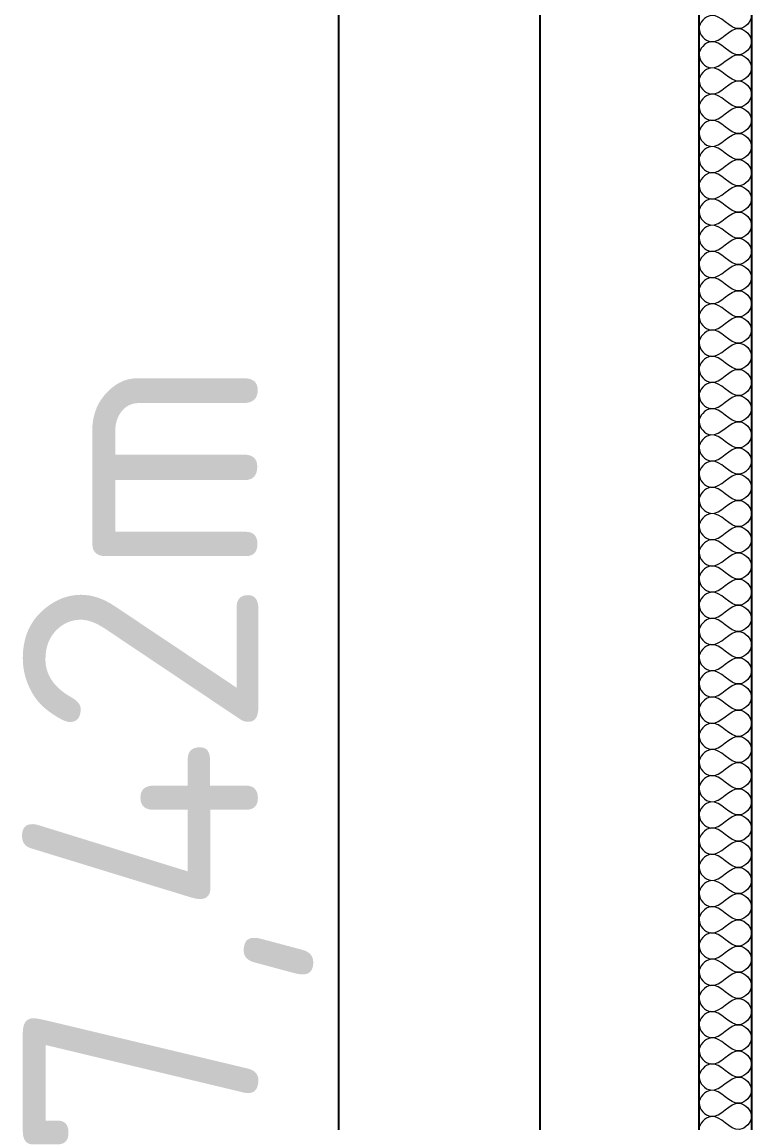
# Model space of a CAD drawing. Header units: metres. Extents: x 125 to 1179, y 511 to 749.
# Drawn here: x 124.69 to 140.19, y 560.55 to 583.92 of the extents above; entities that cross this region are included whole.
import ezdxf

# ---------------------------------------------------------------- set-up
doc = ezdxf.new("R2010")
doc.units = ezdxf.units.M
doc.layers.add('Text18', color=8, linetype='Continuous', lineweight=18)
doc.styles.get("Standard").update_dxf_attribs({"font": 'arial.ttf'})
doc.dimstyles.new('ISO-25', dxfattribs={"dimtxt": 2.5, "dimasz": 2.5, "dimexe": 1.25, "dimexo": 0.625, "dimtad": 1, "dimtxsty": 'Standard', "dimcen": 2.5, "dimadec": 0, "dimazin": 0, "dimtfac": 1, "dimtmove": 0, "dimatfit": 3, "dimfxl": 1, "dimarcsym": 0})

# ---------------------------------------------------------------- blocks, each defined once
blk = doc.blocks.new('*D3')
at = {"color": 0, "lineweight": -2, "transparency": 16777216}
for p, q in [((139.561, 605.357), (130.166, 605.357)), ((131.416, 533.7), (131.416, 602.857)), ((138.437, 531.2), (130.166, 531.2))]:
    blk.add_line(p, q, dxfattribs=at)
at = {"color": 0, "transparency": 16777216}
for points in [[(130.999, 602.857), (131.832, 602.857), (131.416, 605.357)], [(130.999, 533.7), (131.832, 533.7), (131.416, 531.2)]]:
    blk.add_solid(points, dxfattribs=at)
at = {"layer": 'Defpoints', "color": 0, "transparency": 16777216}
for p in [(131.416, 605.357), (140.186, 605.357), (139.062, 531.2)]:
    blk.add_point(p, dxfattribs=at)
at = {"color": 0, "transparency": 16777216, "insert": (127.791, 568.279), "char_height": 2.5, "attachment_point": 5, "rotation": 90}
blk.add_mtext('{\\fISOCPEUR|b0|i0|c0|p34;\\H2x;7,42m}', dxfattribs=at)

msp = doc.modelspace()

# ---------------------------------------------------------------- linework, layer by layer
for p, q in [((135.692, 527.829), (135.692, 699.329)), ((139.062, 531.2), (139.062, 696.369)), ((140.186, 532.324), (140.186, 604.796))]:
    msp.add_line(p, q)
at = {"layer": 'Text18', "color": 0, "ltscale": 0.5}
for points, knots in [([(139.925, 584.334), (140.045, 584.317), (140.305, 584.056), (139.81, 583.558), (139.427, 584.279), (139.063, 583.902), (139.062, 583.777)], [2.217326, 2.217326, 2.217326, 2.217326, 2.553667, 2.890008, 3.49416, 3.830501, 3.830501, 3.830501, 3.830501]), ([(139.062, 583.777), (139.064, 583.646), (139.426, 583.281), (139.709, 583.807), (139.925, 583.777)], [1.2768335, 1.2768335, 1.2768335, 1.2768335, 1.6131741, 2.2173264, 2.2173264, 2.2173264, 2.2173264]), ([(139.925, 583.777), (140.045, 583.761), (140.305, 583.499), (139.81, 583.002), (139.427, 583.722), (139.063, 583.346), (139.062, 583.221)], [2.217326, 2.217326, 2.217326, 2.217326, 2.553667, 2.890008, 3.49416, 3.830501, 3.830501, 3.830501, 3.830501]), ([(139.062, 583.221), (139.064, 583.09), (139.426, 582.725), (139.709, 583.251), (139.925, 583.221)], [1.2768335, 1.2768335, 1.2768335, 1.2768335, 1.6131741, 2.2173264, 2.2173264, 2.2173264, 2.2173264]), ([(139.925, 583.221), (140.045, 583.204), (140.305, 582.943), (139.81, 582.445), (139.427, 583.166), (139.063, 582.789), (139.062, 582.665)], [2.217326, 2.217326, 2.217326, 2.217326, 2.553667, 2.890008, 3.49416, 3.830501, 3.830501, 3.830501, 3.830501]), ([(139.062, 582.665), (139.064, 582.534), (139.426, 582.168), (139.709, 582.694), (139.925, 582.665)], [1.2768335, 1.2768335, 1.2768335, 1.2768335, 1.6131741, 2.2173264, 2.2173264, 2.2173264, 2.2173264]), ([(139.925, 582.665), (140.045, 582.648), (140.305, 582.387), (139.81, 581.889), (139.427, 582.61), (139.063, 582.233), (139.062, 582.108)], [2.217326, 2.217326, 2.217326, 2.217326, 2.553667, 2.890008, 3.49416, 3.830501, 3.830501, 3.830501, 3.830501]), ([(139.062, 582.108), (139.064, 581.977), (139.426, 581.612), (139.709, 582.138), (139.925, 582.108)], [1.2768335, 1.2768335, 1.2768335, 1.2768335, 1.6131741, 2.2173264, 2.2173264, 2.2173264, 2.2173264]), ([(139.925, 582.108), (140.045, 582.092), (140.305, 581.83), (139.81, 581.333), (139.427, 582.053), (139.063, 581.677), (139.062, 581.552)], [2.217326, 2.217326, 2.217326, 2.217326, 2.553667, 2.890008, 3.49416, 3.830501, 3.830501, 3.830501, 3.830501]), ([(139.062, 581.552), (139.064, 581.421), (139.426, 581.056), (139.709, 581.582), (139.925, 581.552)], [1.2768335, 1.2768335, 1.2768335, 1.2768335, 1.6131741, 2.2173264, 2.2173264, 2.2173264, 2.2173264]), ([(139.925, 581.552), (140.045, 581.535), (140.305, 581.274), (139.81, 580.777), (139.427, 581.497), (139.063, 581.12), (139.062, 580.996)], [2.217326, 2.217326, 2.217326, 2.217326, 2.553667, 2.890008, 3.49416, 3.830501, 3.830501, 3.830501, 3.830501]), ([(139.062, 580.996), (139.064, 580.865), (139.426, 580.499), (139.709, 581.025), (139.925, 580.996)], [1.2768335, 1.2768335, 1.2768335, 1.2768335, 1.6131741, 2.2173264, 2.2173264, 2.2173264, 2.2173264]), ([(139.925, 580.996), (140.045, 580.979), (140.305, 580.718), (139.81, 580.22), (139.427, 580.941), (139.063, 580.564), (139.062, 580.439)], [2.217326, 2.217326, 2.217326, 2.217326, 2.553667, 2.890008, 3.49416, 3.830501, 3.830501, 3.830501, 3.830501]), ([(139.062, 580.439), (139.064, 580.309), (139.426, 579.943), (139.709, 580.469), (139.925, 580.439)], [1.2768335, 1.2768335, 1.2768335, 1.2768335, 1.6131741, 2.2173264, 2.2173264, 2.2173264, 2.2173264]), ([(139.925, 580.439), (140.045, 580.423), (140.305, 580.161), (139.81, 579.664), (139.427, 580.385), (139.063, 580.008), (139.062, 579.883)], [2.217326, 2.217326, 2.217326, 2.217326, 2.553667, 2.890008, 3.49416, 3.830501, 3.830501, 3.830501, 3.830501]), ([(139.062, 579.883), (139.064, 579.752), (139.426, 579.387), (139.709, 579.913), (139.925, 579.883)], [1.2768335, 1.2768335, 1.2768335, 1.2768335, 1.6131741, 2.2173264, 2.2173264, 2.2173264, 2.2173264]), ([(139.925, 579.883), (140.045, 579.866), (140.305, 579.605), (139.81, 579.108), (139.427, 579.828), (139.063, 579.451), (139.062, 579.327)], [2.217326, 2.217326, 2.217326, 2.217326, 2.553667, 2.890008, 3.49416, 3.830501, 3.830501, 3.830501, 3.830501]), ([(139.062, 579.327), (139.064, 579.196), (139.426, 578.83), (139.709, 579.357), (139.925, 579.327)], [1.2768335, 1.2768335, 1.2768335, 1.2768335, 1.6131741, 2.2173264, 2.2173264, 2.2173264, 2.2173264]), ([(139.925, 579.327), (140.045, 579.31), (140.305, 579.049), (139.81, 578.551), (139.427, 579.272), (139.063, 578.895), (139.062, 578.77)], [2.217326, 2.217326, 2.217326, 2.217326, 2.553667, 2.890008, 3.49416, 3.830501, 3.830501, 3.830501, 3.830501]), ([(139.062, 578.77), (139.064, 578.64), (139.426, 578.274), (139.709, 578.8), (139.925, 578.77)], [1.2768335, 1.2768335, 1.2768335, 1.2768335, 1.6131741, 2.2173264, 2.2173264, 2.2173264, 2.2173264]), ([(139.925, 578.77), (140.045, 578.754), (140.305, 578.492), (139.81, 577.995), (139.427, 578.716), (139.063, 578.339), (139.062, 578.214)], [2.217326, 2.217326, 2.217326, 2.217326, 2.553667, 2.890008, 3.49416, 3.830501, 3.830501, 3.830501, 3.830501]), ([(139.062, 578.214), (139.064, 578.083), (139.426, 577.718), (139.709, 578.244), (139.925, 578.214)], [1.2768335, 1.2768335, 1.2768335, 1.2768335, 1.6131741, 2.2173264, 2.2173264, 2.2173264, 2.2173264]), ([(139.925, 578.214), (140.045, 578.197), (140.305, 577.936), (139.81, 577.439), (139.427, 578.159), (139.063, 577.782), (139.062, 577.658)], [2.217326, 2.217326, 2.217326, 2.217326, 2.553667, 2.890008, 3.49416, 3.830501, 3.830501, 3.830501, 3.830501]), ([(139.062, 577.658), (139.064, 577.527), (139.426, 577.161), (139.709, 577.688), (139.925, 577.658)], [1.2768335, 1.2768335, 1.2768335, 1.2768335, 1.6131741, 2.2173264, 2.2173264, 2.2173264, 2.2173264]), ([(139.925, 577.658), (140.045, 577.641), (140.305, 577.38), (139.81, 576.882), (139.427, 577.603), (139.063, 577.226), (139.062, 577.101)], [2.217326, 2.217326, 2.217326, 2.217326, 2.553667, 2.890008, 3.49416, 3.830501, 3.830501, 3.830501, 3.830501]), ([(139.062, 577.101), (139.064, 576.971), (139.426, 576.605), (139.709, 577.131), (139.925, 577.101)], [1.2768335, 1.2768335, 1.2768335, 1.2768335, 1.6131741, 2.2173264, 2.2173264, 2.2173264, 2.2173264]), ([(139.925, 577.101), (140.045, 577.085), (140.305, 576.823), (139.81, 576.326), (139.427, 577.047), (139.063, 576.67), (139.062, 576.545)], [2.217326, 2.217326, 2.217326, 2.217326, 2.553667, 2.890008, 3.49416, 3.830501, 3.830501, 3.830501, 3.830501]), ([(139.062, 576.545), (139.064, 576.414), (139.426, 576.049), (139.709, 576.575), (139.925, 576.545)], [1.2768335, 1.2768335, 1.2768335, 1.2768335, 1.6131741, 2.2173264, 2.2173264, 2.2173264, 2.2173264]), ([(139.925, 576.545), (140.045, 576.528), (140.305, 576.267), (139.81, 575.77), (139.427, 576.49), (139.063, 576.113), (139.062, 575.989)], [2.217326, 2.217326, 2.217326, 2.217326, 2.553667, 2.890008, 3.49416, 3.830501, 3.830501, 3.830501, 3.830501]), ([(139.062, 575.989), (139.064, 575.858), (139.426, 575.492), (139.709, 576.019), (139.925, 575.989)], [1.2768335, 1.2768335, 1.2768335, 1.2768335, 1.6131741, 2.2173264, 2.2173264, 2.2173264, 2.2173264]), ([(139.925, 575.989), (140.045, 575.972), (140.305, 575.711), (139.81, 575.213), (139.427, 575.934), (139.063, 575.557), (139.062, 575.432)], [2.217326, 2.217326, 2.217326, 2.217326, 2.553667, 2.890008, 3.49416, 3.830501, 3.830501, 3.830501, 3.830501]), ([(139.062, 575.432), (139.064, 575.302), (139.426, 574.936), (139.709, 575.462), (139.925, 575.432)], [1.2768335, 1.2768335, 1.2768335, 1.2768335, 1.6131741, 2.2173264, 2.2173264, 2.2173264, 2.2173264]), ([(139.925, 575.432), (140.045, 575.416), (140.305, 575.154), (139.81, 574.657), (139.427, 575.378), (139.063, 575.001), (139.062, 574.876)], [2.217326, 2.217326, 2.217326, 2.217326, 2.553667, 2.890008, 3.49416, 3.830501, 3.830501, 3.830501, 3.830501]), ([(139.062, 574.876), (139.064, 574.745), (139.426, 574.38), (139.709, 574.906), (139.925, 574.876)], [1.2768335, 1.2768335, 1.2768335, 1.2768335, 1.6131741, 2.2173264, 2.2173264, 2.2173264, 2.2173264]), ([(139.925, 574.876), (140.045, 574.859), (140.305, 574.598), (139.81, 574.101), (139.427, 574.821), (139.063, 574.444), (139.062, 574.32)], [2.217326, 2.217326, 2.217326, 2.217326, 2.553667, 2.890008, 3.49416, 3.830501, 3.830501, 3.830501, 3.830501]), ([(139.062, 574.32), (139.064, 574.189), (139.426, 573.823), (139.709, 574.35), (139.925, 574.32)], [1.2768335, 1.2768335, 1.2768335, 1.2768335, 1.6131741, 2.2173264, 2.2173264, 2.2173264, 2.2173264]), ([(139.925, 574.32), (140.045, 574.303), (140.305, 574.042), (139.81, 573.544), (139.427, 574.265), (139.063, 573.888), (139.062, 573.763)], [2.217326, 2.217326, 2.217326, 2.217326, 2.553667, 2.890008, 3.49416, 3.830501, 3.830501, 3.830501, 3.830501]), ([(139.062, 573.763), (139.064, 573.633), (139.426, 573.267), (139.709, 573.793), (139.925, 573.763)], [1.2768335, 1.2768335, 1.2768335, 1.2768335, 1.6131741, 2.2173264, 2.2173264, 2.2173264, 2.2173264]), ([(139.925, 573.763), (140.045, 573.747), (140.305, 573.485), (139.81, 572.988), (139.427, 573.709), (139.063, 573.332), (139.062, 573.207)], [2.217326, 2.217326, 2.217326, 2.217326, 2.553667, 2.890008, 3.49416, 3.830501, 3.830501, 3.830501, 3.830501]), ([(139.062, 573.207), (139.064, 573.076), (139.426, 572.711), (139.709, 573.237), (139.925, 573.207)], [1.2768335, 1.2768335, 1.2768335, 1.2768335, 1.6131741, 2.2173264, 2.2173264, 2.2173264, 2.2173264]), ([(139.925, 573.207), (140.045, 573.19), (140.305, 572.929), (139.81, 572.432), (139.427, 573.152), (139.063, 572.775), (139.062, 572.651)], [2.217326, 2.217326, 2.217326, 2.217326, 2.553667, 2.890008, 3.49416, 3.830501, 3.830501, 3.830501, 3.830501]), ([(139.062, 572.651), (139.064, 572.52), (139.426, 572.154), (139.709, 572.681), (139.925, 572.651)], [1.2768335, 1.2768335, 1.2768335, 1.2768335, 1.6131741, 2.2173264, 2.2173264, 2.2173264, 2.2173264]), ([(139.925, 572.651), (140.045, 572.634), (140.305, 572.373), (139.81, 571.875), (139.427, 572.596), (139.063, 572.219), (139.062, 572.094)], [2.217326, 2.217326, 2.217326, 2.217326, 2.553667, 2.890008, 3.49416, 3.830501, 3.830501, 3.830501, 3.830501]), ([(139.062, 572.094), (139.064, 571.964), (139.426, 571.598), (139.709, 572.124), (139.925, 572.094)], [1.2768335, 1.2768335, 1.2768335, 1.2768335, 1.6131741, 2.2173264, 2.2173264, 2.2173264, 2.2173264]), ([(139.925, 572.094), (140.045, 572.078), (140.305, 571.816), (139.81, 571.319), (139.427, 572.04), (139.063, 571.663), (139.062, 571.538)], [2.217326, 2.217326, 2.217326, 2.217326, 2.553667, 2.890008, 3.49416, 3.830501, 3.830501, 3.830501, 3.830501]), ([(139.062, 571.538), (139.064, 571.407), (139.426, 571.042), (139.709, 571.568), (139.925, 571.538)], [1.2768335, 1.2768335, 1.2768335, 1.2768335, 1.6131741, 2.2173264, 2.2173264, 2.2173264, 2.2173264]), ([(139.925, 571.538), (140.045, 571.521), (140.305, 571.26), (139.81, 570.763), (139.427, 571.483), (139.063, 571.106), (139.062, 570.982)], [2.217326, 2.217326, 2.217326, 2.217326, 2.553667, 2.890008, 3.49416, 3.830501, 3.830501, 3.830501, 3.830501]), ([(139.062, 570.982), (139.064, 570.851), (139.426, 570.485), (139.709, 571.012), (139.925, 570.982)], [1.2768335, 1.2768335, 1.2768335, 1.2768335, 1.6131741, 2.2173264, 2.2173264, 2.2173264, 2.2173264]), ([(139.925, 570.982), (140.045, 570.965), (140.305, 570.704), (139.81, 570.206), (139.427, 570.927), (139.063, 570.55), (139.062, 570.425)], [2.217326, 2.217326, 2.217326, 2.217326, 2.553667, 2.890008, 3.49416, 3.830501, 3.830501, 3.830501, 3.830501]), ([(139.062, 570.425), (139.064, 570.295), (139.426, 569.929), (139.709, 570.455), (139.925, 570.425)], [1.2768335, 1.2768335, 1.2768335, 1.2768335, 1.6131741, 2.2173264, 2.2173264, 2.2173264, 2.2173264]), ([(139.925, 570.425), (140.045, 570.409), (140.305, 570.147), (139.81, 569.65), (139.427, 570.371), (139.063, 569.994), (139.062, 569.869)], [2.217326, 2.217326, 2.217326, 2.217326, 2.553667, 2.890008, 3.49416, 3.830501, 3.830501, 3.830501, 3.830501]), ([(139.062, 569.869), (139.064, 569.738), (139.426, 569.373), (139.709, 569.899), (139.925, 569.869)], [1.2768335, 1.2768335, 1.2768335, 1.2768335, 1.6131741, 2.2173264, 2.2173264, 2.2173264, 2.2173264]), ([(139.925, 569.869), (140.045, 569.852), (140.305, 569.591), (139.81, 569.094), (139.427, 569.814), (139.063, 569.437), (139.062, 569.313)], [2.217326, 2.217326, 2.217326, 2.217326, 2.553667, 2.890008, 3.49416, 3.830501, 3.830501, 3.830501, 3.830501]), ([(139.062, 569.313), (139.064, 569.182), (139.426, 568.816), (139.709, 569.343), (139.925, 569.313)], [1.2768335, 1.2768335, 1.2768335, 1.2768335, 1.6131741, 2.2173264, 2.2173264, 2.2173264, 2.2173264]), ([(139.925, 569.313), (140.045, 569.296), (140.305, 569.035), (139.81, 568.537), (139.427, 569.258), (139.063, 568.881), (139.062, 568.756)], [2.217326, 2.217326, 2.217326, 2.217326, 2.553667, 2.890008, 3.49416, 3.830501, 3.830501, 3.830501, 3.830501]), ([(139.062, 568.756), (139.064, 568.626), (139.426, 568.26), (139.709, 568.786), (139.925, 568.756)], [1.2768335, 1.2768335, 1.2768335, 1.2768335, 1.6131741, 2.2173264, 2.2173264, 2.2173264, 2.2173264]), ([(139.925, 568.756), (140.045, 568.74), (140.305, 568.479), (139.81, 567.981), (139.427, 568.702), (139.063, 568.325), (139.062, 568.2)], [2.217326, 2.217326, 2.217326, 2.217326, 2.553667, 2.890008, 3.49416, 3.830501, 3.830501, 3.830501, 3.830501]), ([(139.062, 568.2), (139.064, 568.069), (139.426, 567.704), (139.709, 568.23), (139.925, 568.2)], [1.2768335, 1.2768335, 1.2768335, 1.2768335, 1.6131741, 2.2173264, 2.2173264, 2.2173264, 2.2173264]), ([(139.925, 568.2), (140.045, 568.184), (140.305, 567.922), (139.81, 567.425), (139.427, 568.145), (139.063, 567.769), (139.062, 567.644)], [2.217326, 2.217326, 2.217326, 2.217326, 2.553667, 2.890008, 3.49416, 3.830501, 3.830501, 3.830501, 3.830501]), ([(139.062, 567.644), (139.064, 567.513), (139.426, 567.148), (139.709, 567.674), (139.925, 567.644)], [1.2768335, 1.2768335, 1.2768335, 1.2768335, 1.6131741, 2.2173264, 2.2173264, 2.2173264, 2.2173264]), ([(139.925, 567.644), (140.045, 567.627), (140.305, 567.366), (139.81, 566.868), (139.427, 567.589), (139.063, 567.212), (139.062, 567.088)], [2.217326, 2.217326, 2.217326, 2.217326, 2.553667, 2.890008, 3.49416, 3.830501, 3.830501, 3.830501, 3.830501]), ([(139.062, 567.088), (139.064, 566.957), (139.426, 566.591), (139.709, 567.117), (139.925, 567.088)], [1.2768335, 1.2768335, 1.2768335, 1.2768335, 1.6131741, 2.2173264, 2.2173264, 2.2173264, 2.2173264]), ([(139.925, 567.088), (140.045, 567.071), (140.305, 566.81), (139.81, 566.312), (139.427, 567.033), (139.063, 566.656), (139.062, 566.531)], [2.217326, 2.217326, 2.217326, 2.217326, 2.553667, 2.890008, 3.49416, 3.830501, 3.830501, 3.830501, 3.830501]), ([(139.062, 566.531), (139.064, 566.4), (139.426, 566.035), (139.709, 566.561), (139.925, 566.531)], [1.2768335, 1.2768335, 1.2768335, 1.2768335, 1.6131741, 2.2173264, 2.2173264, 2.2173264, 2.2173264]), ([(139.925, 566.531), (140.045, 566.515), (140.305, 566.253), (139.81, 565.756), (139.427, 566.476), (139.063, 566.1), (139.062, 565.975)], [2.217326, 2.217326, 2.217326, 2.217326, 2.553667, 2.890008, 3.49416, 3.830501, 3.830501, 3.830501, 3.830501]), ([(139.062, 565.975), (139.064, 565.844), (139.426, 565.479), (139.709, 566.005), (139.925, 565.975)], [1.2768335, 1.2768335, 1.2768335, 1.2768335, 1.6131741, 2.2173264, 2.2173264, 2.2173264, 2.2173264]), ([(139.925, 565.975), (140.045, 565.958), (140.305, 565.697), (139.81, 565.199), (139.427, 565.92), (139.063, 565.543), (139.062, 565.419)], [2.217326, 2.217326, 2.217326, 2.217326, 2.553667, 2.890008, 3.49416, 3.830501, 3.830501, 3.830501, 3.830501]), ([(139.062, 565.419), (139.064, 565.288), (139.426, 564.922), (139.709, 565.448), (139.925, 565.419)], [1.2768335, 1.2768335, 1.2768335, 1.2768335, 1.6131741, 2.2173264, 2.2173264, 2.2173264, 2.2173264]), ([(139.925, 565.419), (140.045, 565.402), (140.305, 565.141), (139.81, 564.643), (139.427, 565.364), (139.063, 564.987), (139.062, 564.862)], [2.217326, 2.217326, 2.217326, 2.217326, 2.553667, 2.890008, 3.49416, 3.830501, 3.830501, 3.830501, 3.830501]), ([(139.062, 564.862), (139.064, 564.731), (139.426, 564.366), (139.709, 564.892), (139.925, 564.862)], [1.2768335, 1.2768335, 1.2768335, 1.2768335, 1.6131741, 2.2173264, 2.2173264, 2.2173264, 2.2173264]), ([(139.925, 564.862), (140.045, 564.846), (140.305, 564.584), (139.81, 564.087), (139.427, 564.807), (139.063, 564.431), (139.062, 564.306)], [2.217326, 2.217326, 2.217326, 2.217326, 2.553667, 2.890008, 3.49416, 3.830501, 3.830501, 3.830501, 3.830501]), ([(139.062, 564.306), (139.064, 564.175), (139.426, 563.81), (139.709, 564.336), (139.925, 564.306)], [1.2768335, 1.2768335, 1.2768335, 1.2768335, 1.6131741, 2.2173264, 2.2173264, 2.2173264, 2.2173264]), ([(139.925, 564.306), (140.045, 564.289), (140.305, 564.028), (139.81, 563.531), (139.427, 564.251), (139.063, 563.874), (139.062, 563.75)], [2.217326, 2.217326, 2.217326, 2.217326, 2.553667, 2.890008, 3.49416, 3.830501, 3.830501, 3.830501, 3.830501]), ([(139.062, 563.75), (139.064, 563.619), (139.426, 563.253), (139.709, 563.779), (139.925, 563.75)], [1.2768335, 1.2768335, 1.2768335, 1.2768335, 1.6131741, 2.2173264, 2.2173264, 2.2173264, 2.2173264]), ([(139.925, 563.75), (140.045, 563.733), (140.305, 563.472), (139.81, 562.974), (139.427, 563.695), (139.063, 563.318), (139.062, 563.193)], [2.217326, 2.217326, 2.217326, 2.217326, 2.553667, 2.890008, 3.49416, 3.830501, 3.830501, 3.830501, 3.830501]), ([(139.062, 563.193), (139.064, 563.063), (139.426, 562.697), (139.709, 563.223), (139.925, 563.193)], [1.2768335, 1.2768335, 1.2768335, 1.2768335, 1.6131741, 2.2173264, 2.2173264, 2.2173264, 2.2173264]), ([(139.925, 563.193), (140.045, 563.177), (140.305, 562.915), (139.81, 562.418), (139.427, 563.139), (139.063, 562.762), (139.062, 562.637)], [2.217326, 2.217326, 2.217326, 2.217326, 2.553667, 2.890008, 3.49416, 3.830501, 3.830501, 3.830501, 3.830501]), ([(139.062, 562.637), (139.064, 562.506), (139.426, 562.141), (139.709, 562.667), (139.925, 562.637)], [1.2768335, 1.2768335, 1.2768335, 1.2768335, 1.6131741, 2.2173264, 2.2173264, 2.2173264, 2.2173264]), ([(139.925, 562.637), (140.045, 562.62), (140.305, 562.359), (139.81, 561.862), (139.427, 562.582), (139.063, 562.205), (139.062, 562.081)], [2.217326, 2.217326, 2.217326, 2.217326, 2.553667, 2.890008, 3.49416, 3.830501, 3.830501, 3.830501, 3.830501]), ([(139.062, 562.081), (139.064, 561.95), (139.426, 561.584), (139.709, 562.111), (139.925, 562.081)], [1.2768335, 1.2768335, 1.2768335, 1.2768335, 1.6131741, 2.2173264, 2.2173264, 2.2173264, 2.2173264]), ([(139.925, 562.081), (140.045, 562.064), (140.305, 561.803), (139.81, 561.305), (139.427, 562.026), (139.063, 561.649), (139.062, 561.524)], [2.217326, 2.217326, 2.217326, 2.217326, 2.553667, 2.890008, 3.49416, 3.830501, 3.830501, 3.830501, 3.830501]), ([(139.062, 561.524), (139.064, 561.394), (139.426, 561.028), (139.709, 561.554), (139.925, 561.524)], [1.2768335, 1.2768335, 1.2768335, 1.2768335, 1.6131741, 2.2173264, 2.2173264, 2.2173264, 2.2173264]), ([(139.925, 561.524), (140.045, 561.508), (140.305, 561.246), (139.81, 560.749), (139.427, 561.47), (139.063, 561.093), (139.062, 560.968)], [2.217326, 2.217326, 2.217326, 2.217326, 2.553667, 2.890008, 3.49416, 3.830501, 3.830501, 3.830501, 3.830501]), ([(139.062, 560.968), (139.064, 560.837), (139.426, 560.472), (139.709, 560.998), (139.925, 560.968)], [1.2768335, 1.2768335, 1.2768335, 1.2768335, 1.6131741, 2.2173264, 2.2173264, 2.2173264, 2.2173264]), ([(139.925, 560.968), (140.045, 560.951), (140.305, 560.69), (139.81, 560.193), (139.427, 560.913), (139.063, 560.536), (139.062, 560.412)], [2.217326, 2.217326, 2.217326, 2.217326, 2.553667, 2.890008, 3.49416, 3.830501, 3.830501, 3.830501, 3.830501])]:
    msp.add_open_spline(points, degree=3, knots=knots, dxfattribs=at)

# ---------------------------------------------------------------- dimensions: what is measured, and where the dimension line sits
dim = msp.add_linear_dim(base=(131.416, 605.357), p1=(139.062, 531.2), p2=(140.186, 605.357), angle=90, text='{\\fISOCPEUR|b0|i0|c0|p34;\\H2x;7,42m}', dimstyle='ISO-25')
dim.commit()
dim.dimension.update_dxf_attribs({"geometry": '*D3', "text_midpoint": (127.791, 568.279)})

doc.saveas('drawing.dxf')
